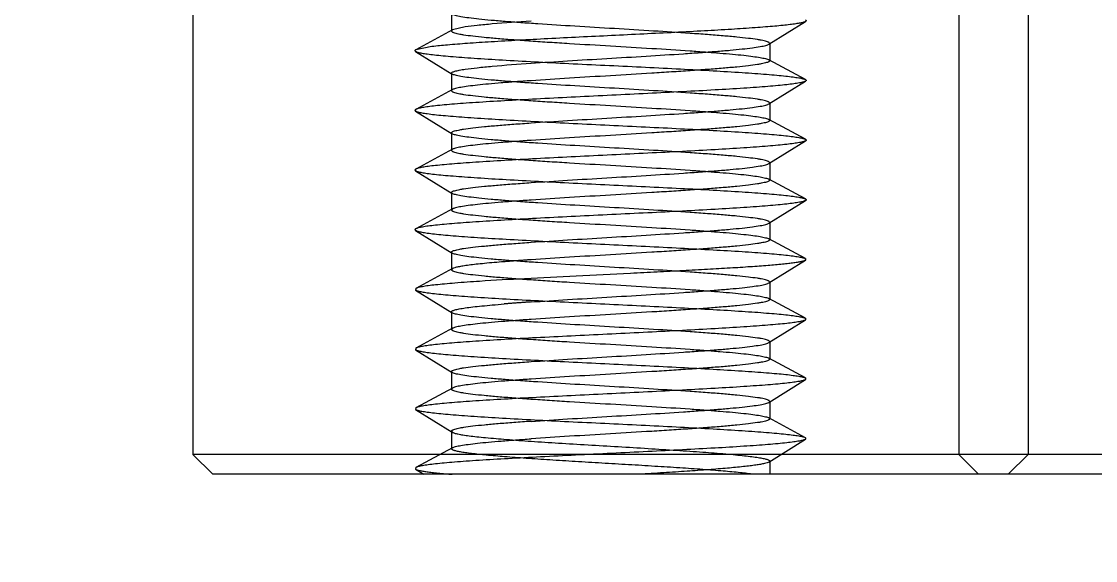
# Model space of a CAD drawing. Header units: inches. Extents: x -64 to 911, y 30 to 355.
# Drawn here: x 804.14 to 809.54, y 131.76 to 134.47 of the extents above; entities that cross this region are included whole.
import ezdxf

# ---------------------------------------------------------------- set-up
doc = ezdxf.new("R2010")
doc.units = ezdxf.units.IN
doc.layers.add('02___PRT_ALL_AXES', color=7, linetype='Continuous')
doc.layers.add('DEFAULT_2', color=8, linetype='Continuous')

msp = doc.modelspace()

# ---------------------------------------------------------------- linework, layer by layer
for p, q in [((813.0538, 132.2946), (805.003, 132.2946)), ((805.103, 132.1946), (805.003, 132.2946)), ((808.9538, 132.1946), (808.8538, 132.2946)), ((812.9538, 132.1946), (805.103, 132.1946))]:
    msp.add_line(p, q)
msp.add_arc((674.2081, -1221.0682), 1356.7628, 83.2637115, 96.7362885)
at = {"layer": '02___PRT_ALL_AXES'}
for p, q in [((809.203, 136.1946), (809.203, 132.2946)), ((805.003, 135.6946), (805.003, 132.2946)), ((808.8538, 135.6946), (808.8538, 132.2946))]:
    msp.add_line(p, q, dxfattribs=at)
at = {"layer": 'DEFAULT_2'}
for p, q in [((806.303, 134.511), (806.303, 134.4232)), ((807.8993, 134.3565), (808.0835, 134.4708)), ((806.3079, 134.4285), (806.1234, 134.3289)), ((806.3079, 134.4285), (806.303, 134.4232)), ((806.3721, 134.4432), (806.3079, 134.4285)), ((806.1225, 134.3208), (806.3067, 134.2065)), ((806.2044, 134.3446), (806.1234, 134.3289)), ((807.8993, 134.3565), (807.903, 134.361)), ((807.903, 134.361), (807.903, 134.2732)), ((808.0825, 134.1789), (807.8981, 134.2785)), ((807.8981, 134.2785), (807.903, 134.2732)), ((806.3067, 134.2065), (806.303, 134.2111)), ((806.303, 134.211), (806.303, 134.1232)), ((807.8993, 134.0565), (808.0835, 134.1708)), ((806.3079, 134.1285), (806.1234, 134.0289)), ((806.3079, 134.1285), (806.303, 134.1233)), ((807.8993, 134.0565), (807.903, 134.0611)), ((807.903, 134.061), (807.903, 133.9732)), ((806.1225, 134.0208), (806.3067, 133.9065)), ((808.0825, 133.8789), (807.8981, 133.9785)), ((807.8981, 133.9785), (807.903, 133.9732)), ((806.3067, 133.9065), (806.303, 133.9111)), ((806.303, 133.911), (806.303, 133.8232)), ((806.3079, 133.8285), (806.1234, 133.7289)), ((806.3079, 133.8285), (806.303, 133.8233)), ((807.8993, 133.7565), (808.0835, 133.8708)), ((806.1225, 133.7208), (806.3067, 133.6065)), ((807.8993, 133.7565), (807.903, 133.7611)), ((807.903, 133.761), (807.903, 133.6732)), ((808.0825, 133.5789), (807.8981, 133.6785)), ((807.8981, 133.6785), (807.903, 133.6732)), ((806.3067, 133.6065), (806.303, 133.611)), ((806.303, 133.611), (806.303, 133.5232)), ((807.8993, 133.4565), (808.0835, 133.5708)), ((806.3079, 133.5285), (806.1234, 133.4289)), ((806.3079, 133.5285), (806.303, 133.5232)), ((807.8993, 133.4565), (807.903, 133.4611)), ((807.903, 133.461), (807.903, 133.3732)), ((806.1225, 133.4208), (806.3067, 133.3065)), ((808.0825, 133.2789), (807.8981, 133.3785)), ((807.8981, 133.3785), (807.903, 133.3733)), ((806.303, 133.311), (806.303, 133.2232)), ((806.3067, 133.3065), (806.303, 133.311)), ((807.8993, 133.1565), (808.0835, 133.2708)), ((808.0825, 133.2789), (808.0835, 133.2708)), ((806.3079, 133.2285), (806.1234, 133.1289)), ((806.3079, 133.2285), (806.303, 133.2232)), ((806.1234, 133.1289), (806.1225, 133.1208)), ((806.1225, 133.1208), (806.3067, 133.0065)), ((807.8993, 133.1565), (807.903, 133.1611)), ((807.903, 133.161), (807.903, 133.0732)), ((808.0825, 132.9789), (807.8981, 133.0785)), ((807.8981, 133.0785), (807.903, 133.0733)), ((806.3067, 133.0065), (806.303, 133.0111)), ((806.303, 133.011), (806.303, 132.9232)), ((807.8993, 132.8565), (808.0835, 132.9708)), ((808.0825, 132.9789), (808.0835, 132.9708)), ((806.3079, 132.9285), (806.1234, 132.8289)), ((806.3079, 132.9285), (806.303, 132.9232)), ((807.8993, 132.8565), (807.903, 132.8611)), ((807.903, 132.861), (807.903, 132.7732)), ((806.1234, 132.8289), (806.1225, 132.8208)), ((806.1225, 132.8208), (806.3067, 132.7065)), ((808.0825, 132.6789), (807.8981, 132.7785)), ((807.8981, 132.7785), (807.903, 132.7733)), ((806.3067, 132.7065), (806.303, 132.7111)), ((806.303, 132.711), (806.303, 132.6232)), ((807.8993, 132.5565), (808.0835, 132.6708)), ((808.0825, 132.6789), (808.0835, 132.6708)), ((806.3079, 132.6285), (806.1234, 132.5289)), ((806.3079, 132.6285), (806.303, 132.6232)), ((806.1234, 132.5289), (806.1225, 132.5208)), ((807.8993, 132.5565), (807.903, 132.5611)), ((807.903, 132.561), (807.903, 132.4732)), ((806.1225, 132.5208), (806.3067, 132.4065)), ((808.0825, 132.3789), (807.8981, 132.4785)), ((807.8981, 132.4785), (807.903, 132.4732)), ((806.303, 132.411), (806.3067, 132.4065)), ((806.303, 132.411), (806.303, 132.3232)), ((807.8993, 132.2565), (808.0835, 132.3708)), ((808.0825, 132.3789), (808.0835, 132.3708)), ((806.3079, 132.3285), (806.1234, 132.2289)), ((806.303, 132.3232), (806.3079, 132.3285)), ((807.903, 132.261), (807.8993, 132.2565)), ((807.903, 132.261), (807.903, 132.1946)), ((809.103, 132.1946), (809.203, 132.2946)), ((806.1234, 132.2289), (806.1225, 132.2208)), ((806.1225, 132.2208), (806.1648, 132.1946))]:
    msp.add_line(p, q, dxfattribs=at)
for points, knots in [([(808.0835, 134.4708), (808.0822, 134.4701), (808.079, 134.4686), (808.0704, 134.4657), (808.0554, 134.4624), (808.0326, 134.4585), (808.0034, 134.4547), (807.9681, 134.4508), (807.9269, 134.4469), (807.8801, 134.443), (807.8074, 134.4376), (807.7052, 134.4309), (807.5709, 134.4231), (807.4239, 134.4154), (807.2681, 134.4076), (807.1078, 134.3998), (806.9473, 134.392), (806.7912, 134.3842), (806.6435, 134.3765), (806.5083, 134.3687), (806.3894, 134.361), (806.2898, 134.3534), (806.2304, 134.3477), (806.2044, 134.3446)], [0, 0, 0, 0, 0.002373, 0.005566, 0.014479, 0.026777, 0.042414, 0.061292, 0.083297, 0.108279, 0.136075, 0.199334, 0.271367, 0.350218, 0.433747, 0.519682, 0.605686, 0.689422, 0.768611, 0.841106, 0.904935, 0.958381, 1, 1, 1, 1]), ([(807.503, 134.411), (807.4418, 134.4153), (807.3149, 134.4234), (807.1218, 134.4349), (806.9276, 134.4465), (806.7706, 134.4564), (806.6534, 134.4645), (806.575, 134.4704), (806.505, 134.4762), (806.4442, 134.4821), (806.3937, 134.4879), (806.3584, 134.493), (806.3359, 134.4972), (806.3234, 134.5001), (806.3139, 134.503), (806.3087, 134.5052), (806.3067, 134.5065)], [0, 0, 0, 0, 0.153218, 0.317576, 0.482929, 0.639051, 0.710601, 0.776305, 0.835151, 0.886229, 0.928771, 0.962152, 0.97526, 0.985931, 0.994163, 1, 1, 1, 1]), ([(806.703, 134.4732), (806.6381, 134.4688), (806.5477, 134.4622), (806.4374, 134.4516), (806.392, 134.4462), (806.3721, 134.4432)], [0, 0, 0, 0, 0.587233, 0.818339, 1, 1, 1, 1]), ([(808.0825, 134.4789), (808.0836, 134.4783), (808.0852, 134.4773), (808.0866, 134.4753), (808.0865, 134.4738), (808.0856, 134.4722), (808.0844, 134.4714), (808.0835, 134.4708)], [0, 0, 0, 0, 0.316234, 0.52428, 0.615716, 0.718695, 1, 1, 1, 1]), ([(806.303, 134.4232), (806.303, 134.4221), (806.3044, 134.4202), (806.307, 134.4184), (806.3115, 134.4161), (806.3193, 134.4134), (806.3312, 134.4104), (806.3464, 134.4073), (806.373, 134.4029), (806.414, 134.3976), (806.4718, 134.3915), (806.5404, 134.3853), (806.6187, 134.3792), (806.7052, 134.373), (806.7985, 134.3668), (806.9319, 134.3584), (807.103, 134.3482), (807.3054, 134.3362), (807.4387, 134.3277), (807.503, 134.3232)], [0, 0, 0, 0, 0.00295, 0.005141, 0.007933, 0.015451, 0.025629, 0.038473, 0.053961, 0.092635, 0.141061, 0.198439, 0.263811, 0.336068, 0.413978, 0.496216, 0.668027, 0.83984, 1, 1, 1, 1]), ([(807.903, 134.361), (807.903, 134.3622), (807.9016, 134.3641), (807.899, 134.3659), (807.8945, 134.3682), (807.8866, 134.3709), (807.8747, 134.3739), (807.8595, 134.377), (807.8329, 134.3814), (807.7919, 134.3867), (807.7341, 134.3928), (807.6655, 134.3989), (807.5872, 134.4051), (807.532, 134.4091), (807.503, 134.411)], [0, 0, 0, 0, 0.008781, 0.015307, 0.023623, 0.046009, 0.076296, 0.114525, 0.16062, 0.275713, 0.419813, 0.590521, 0.785076, 1, 1, 1, 1]), ([(806.1234, 134.3289), (806.1224, 134.3283), (806.1208, 134.3273), (806.1194, 134.3253), (806.1195, 134.3238), (806.1204, 134.3222), (806.1216, 134.3214), (806.1225, 134.3208)], [0, 0, 0, 0, 0.316177, 0.5242, 0.615642, 0.718646, 1, 1, 1, 1]), ([(806.1225, 134.3208), (806.1239, 134.3199), (806.1277, 134.3183), (806.138, 134.315), (806.1562, 134.3113), (806.1841, 134.307), (806.2199, 134.3027), (806.2633, 134.2983), (806.3139, 134.294), (806.3713, 134.2896), (806.46, 134.2834), (806.5838, 134.276), (806.7446, 134.2673), (806.9177, 134.2586), (807.0973, 134.2499), (807.277, 134.2411), (807.4508, 134.2324), (807.6125, 134.2237), (807.7373, 134.2163), (807.8269, 134.2102), (807.8852, 134.2058), (807.9367, 134.2014), (807.981, 134.197), (808.0178, 134.1927), (808.0467, 134.1884), (808.0658, 134.1847), (808.0768, 134.1814), (808.0809, 134.1798), (808.0825, 134.1789)], [0, 0, 0, 0, 0.002609, 0.006215, 0.016495, 0.030864, 0.049236, 0.071466, 0.097374, 0.12674, 0.159315, 0.232952, 0.315767, 0.404918, 0.497345, 0.589873, 0.679323, 0.762625, 0.836921, 0.869882, 0.899668, 0.926025, 0.948731, 0.9676, 0.982482, 0.993281, 0.997142, 1, 1, 1, 1]), ([(806.703, 134.261), (806.7642, 134.2653), (806.8911, 134.2734), (807.0842, 134.2849), (807.2784, 134.2965), (807.4354, 134.3064), (807.5526, 134.3145), (807.6309, 134.3204), (807.701, 134.3262), (807.7618, 134.3321), (807.8123, 134.3379), (807.8476, 134.343), (807.8701, 134.3472), (807.8826, 134.3501), (807.8921, 134.353), (807.8973, 134.3552), (807.8993, 134.3565)], [0, 0, 0, 0, 0.153216, 0.317576, 0.482938, 0.639061, 0.710608, 0.776309, 0.835151, 0.886233, 0.928775, 0.962153, 0.975263, 0.985934, 0.994162, 1, 1, 1, 1]), ([(807.503, 134.3232), (807.5291, 134.3214), (807.579, 134.3179), (807.6503, 134.3124), (807.7142, 134.3069), (807.7696, 134.3014), (807.816, 134.2959), (807.8526, 134.2905), (807.8768, 134.2858), (807.8908, 134.2817), (807.896, 134.2796), (807.8981, 134.2785)], [0, 0, 0, 0, 0.196709, 0.377162, 0.538697, 0.679227, 0.796903, 0.890174, 0.95797, 0.982175, 1, 1, 1, 1]), ([(806.3721, 134.231), (806.392, 134.234), (806.4374, 134.2394), (806.5477, 134.25), (806.6381, 134.2566), (806.703, 134.261)], [0, 0, 0, 0, 0.181661, 0.412767, 1, 1, 1, 1]), ([(807.903, 134.2732), (807.903, 134.2721), (807.9016, 134.2701), (807.899, 134.2684), (807.8945, 134.2661), (807.8866, 134.2634), (807.8747, 134.2604), (807.8595, 134.2573), (807.8329, 134.2529), (807.7919, 134.2476), (807.7341, 134.2415), (807.6655, 134.2353), (807.5872, 134.2292), (807.5007, 134.223), (807.4074, 134.2168), (807.2741, 134.2084), (807.103, 134.1982), (806.9006, 134.1862), (806.7673, 134.1777), (806.703, 134.1732)], [0, 0, 0, 0, 0.002951, 0.005146, 0.007942, 0.015464, 0.025643, 0.038495, 0.053986, 0.092668, 0.141097, 0.198479, 0.263849, 0.3361, 0.414004, 0.496239, 0.668049, 0.839853, 1, 1, 1, 1]), ([(806.303, 134.2111), (806.303, 134.212), (806.3042, 134.2142), (806.3079, 134.2165), (806.3134, 134.2189), (806.3211, 134.2213), (806.3309, 134.2238), (806.3481, 134.2273), (806.3621, 134.2296), (806.3721, 134.231)], [0, 0, 0, 0, 0.037122, 0.093282, 0.175009, 0.284195, 0.421469, 0.586803, 1, 1, 1, 1]), ([(807.503, 134.111), (807.4418, 134.1153), (807.3149, 134.1234), (807.1218, 134.1349), (806.9276, 134.1465), (806.7705, 134.1564), (806.6533, 134.1645), (806.575, 134.1704), (806.505, 134.1762), (806.4442, 134.1821), (806.3937, 134.1879), (806.3584, 134.193), (806.3359, 134.1972), (806.3234, 134.2001), (806.3139, 134.203), (806.3087, 134.2052), (806.3067, 134.2065)], [0, 0, 0, 0, 0.153218, 0.317581, 0.482939, 0.63906, 0.710609, 0.776313, 0.835158, 0.886237, 0.928777, 0.962156, 0.975262, 0.985934, 0.994165, 1, 1, 1, 1]), ([(808.0835, 134.1708), (808.0821, 134.1699), (808.0783, 134.1683), (808.068, 134.165), (808.0498, 134.1613), (808.0219, 134.157), (807.9861, 134.1527), (807.9427, 134.1483), (807.8921, 134.144), (807.8346, 134.1396), (807.746, 134.1334), (807.6222, 134.126), (807.4614, 134.1173), (807.2882, 134.1086), (807.1087, 134.0999), (806.929, 134.0911), (806.7552, 134.0824), (806.5935, 134.0737), (806.4687, 134.0663), (806.3791, 134.0602), (806.3208, 134.0558), (806.2693, 134.0514), (806.2249, 134.047), (806.1882, 134.0427), (806.1593, 134.0384), (806.1402, 134.0347), (806.1292, 134.0314), (806.1251, 134.0298), (806.1234, 134.0289)], [0, 0, 0, 0, 0.002609, 0.006215, 0.016495, 0.030863, 0.049236, 0.071466, 0.097374, 0.126739, 0.159315, 0.232952, 0.315766, 0.404918, 0.497344, 0.589872, 0.679323, 0.762625, 0.836921, 0.869883, 0.899668, 0.926026, 0.948731, 0.967601, 0.982482, 0.993281, 0.997143, 1, 1, 1, 1]), ([(806.703, 134.1732), (806.6769, 134.1714), (806.627, 134.1679), (806.5556, 134.1624), (806.4918, 134.1569), (806.4363, 134.1514), (806.39, 134.1459), (806.3534, 134.1405), (806.3292, 134.1358), (806.3152, 134.1317), (806.31, 134.1296), (806.3079, 134.1285)], [0, 0, 0, 0, 0.196689, 0.377166, 0.538713, 0.679238, 0.796915, 0.890177, 0.957976, 0.982174, 1, 1, 1, 1]), ([(808.0825, 134.1789), (808.0836, 134.1783), (808.0852, 134.1773), (808.0866, 134.1753), (808.0865, 134.1738), (808.0856, 134.1722), (808.0844, 134.1714), (808.0835, 134.1708)], [0, 0, 0, 0, 0.31624, 0.524287, 0.615693, 0.718671, 1, 1, 1, 1]), ([(806.303, 134.1233), (806.303, 134.1221), (806.3044, 134.1202), (806.307, 134.1184), (806.3115, 134.1161), (806.3193, 134.1134), (806.3312, 134.1104), (806.3464, 134.1073), (806.373, 134.1029), (806.414, 134.0976), (806.4718, 134.0915), (806.5404, 134.0853), (806.6187, 134.0792), (806.7052, 134.073), (806.7985, 134.0668), (806.9319, 134.0584), (807.1029, 134.0482), (807.3053, 134.0362), (807.4387, 134.0277), (807.503, 134.0232)], [0, 0, 0, 0, 0.002947, 0.005136, 0.007926, 0.015443, 0.025616, 0.038457, 0.053944, 0.092614, 0.141037, 0.198413, 0.263783, 0.336041, 0.413953, 0.496195, 0.668014, 0.839831, 1, 1, 1, 1]), ([(807.903, 134.0611), (807.903, 134.0622), (807.9016, 134.0642), (807.899, 134.0659), (807.8944, 134.0682), (807.8866, 134.0709), (807.8747, 134.0739), (807.8595, 134.077), (807.8329, 134.0814), (807.7919, 134.0867), (807.7341, 134.0928), (807.6655, 134.099), (807.5872, 134.1051), (807.532, 134.1091), (807.503, 134.111)], [0, 0, 0, 0, 0.008791, 0.015325, 0.02365, 0.046051, 0.07635, 0.11459, 0.160691, 0.27579, 0.419886, 0.590583, 0.785113, 1, 1, 1, 1]), ([(806.703, 133.961), (806.7642, 133.9653), (806.8911, 133.9734), (807.0842, 133.9849), (807.2784, 133.9965), (807.4354, 134.0064), (807.5526, 134.0145), (807.6309, 134.0204), (807.701, 134.0262), (807.7618, 134.0321), (807.8123, 134.0379), (807.8476, 134.043), (807.8701, 134.0472), (807.8826, 134.0501), (807.8921, 134.053), (807.8973, 134.0552), (807.8993, 134.0565)], [0, 0, 0, 0, 0.153218, 0.317574, 0.482933, 0.639057, 0.710606, 0.776307, 0.835148, 0.88623, 0.928773, 0.962152, 0.975262, 0.985934, 0.994162, 1, 1, 1, 1]), ([(806.1234, 134.0289), (806.1224, 134.0283), (806.1208, 134.0273), (806.1193, 134.0253), (806.1195, 134.0238), (806.1204, 134.0222), (806.1216, 134.0214), (806.1225, 134.0208)], [0, 0, 0, 0, 0.316188, 0.524273, 0.615666, 0.718639, 1, 1, 1, 1]), ([(806.1225, 134.0208), (806.1239, 134.0199), (806.1277, 134.0183), (806.138, 134.015), (806.1562, 134.0113), (806.1841, 134.007), (806.2199, 134.0027), (806.2633, 133.9983), (806.3139, 133.994), (806.3713, 133.9896), (806.46, 133.9834), (806.5838, 133.976), (806.7446, 133.9673), (806.9177, 133.9586), (807.0973, 133.9499), (807.277, 133.9411), (807.4508, 133.9324), (807.6125, 133.9237), (807.7373, 133.9163), (807.8269, 133.9102), (807.8852, 133.9058), (807.9367, 133.9014), (807.981, 133.897), (808.0178, 133.8927), (808.0467, 133.8884), (808.0658, 133.8847), (808.0768, 133.8814), (808.0809, 133.8798), (808.0825, 133.8789)], [0, 0, 0, 0, 0.00261, 0.006214, 0.016495, 0.030863, 0.049236, 0.071466, 0.097374, 0.126739, 0.159315, 0.232952, 0.315766, 0.404918, 0.497344, 0.589872, 0.679323, 0.762625, 0.836921, 0.869883, 0.899668, 0.926026, 0.948731, 0.967601, 0.982482, 0.993282, 0.997143, 1, 1, 1, 1]), ([(807.503, 134.0232), (807.529, 134.0214), (807.579, 134.0179), (807.6503, 134.0124), (807.7142, 134.0069), (807.7696, 134.0014), (807.816, 133.9959), (807.8526, 133.9905), (807.8768, 133.9858), (807.8908, 133.9817), (807.896, 133.9796), (807.8981, 133.9785)], [0, 0, 0, 0, 0.196694, 0.377168, 0.538707, 0.679228, 0.796904, 0.890171, 0.957973, 0.982173, 1, 1, 1, 1]), ([(806.303, 133.9111), (806.303, 133.9122), (806.3044, 133.9142), (806.307, 133.9159), (806.3115, 133.9182), (806.3194, 133.9209), (806.3313, 133.9239), (806.3465, 133.927), (806.3731, 133.9314), (806.4141, 133.9367), (806.4719, 133.9428), (806.5405, 133.949), (806.6187, 133.9551), (806.674, 133.9591), (806.703, 133.961)], [0, 0, 0, 0, 0.008784, 0.015319, 0.023645, 0.046036, 0.076327, 0.114569, 0.160663, 0.27576, 0.419842, 0.590545, 0.785109, 1, 1, 1, 1]), ([(807.903, 133.9732), (807.903, 133.9721), (807.9016, 133.9701), (807.899, 133.9684), (807.8945, 133.9661), (807.8866, 133.9634), (807.8747, 133.9604), (807.8595, 133.9573), (807.8329, 133.9529), (807.7919, 133.9476), (807.7341, 133.9415), (807.6655, 133.9353), (807.5872, 133.9292), (807.5007, 133.923), (807.4074, 133.9168), (807.2741, 133.9084), (807.103, 133.8982), (806.9006, 133.8862), (806.7673, 133.8777), (806.703, 133.8732)], [0, 0, 0, 0, 0.002952, 0.005145, 0.00794, 0.015464, 0.025644, 0.038492, 0.053984, 0.092663, 0.141093, 0.198474, 0.263843, 0.336096, 0.414, 0.496232, 0.668041, 0.839849, 1, 1, 1, 1]), ([(807.503, 133.811), (807.4418, 133.8153), (807.3149, 133.8234), (807.1218, 133.8349), (806.9276, 133.8465), (806.7705, 133.8564), (806.6533, 133.8645), (806.575, 133.8704), (806.505, 133.8762), (806.4442, 133.8821), (806.3937, 133.8879), (806.3584, 133.893), (806.3359, 133.8972), (806.3234, 133.9001), (806.3139, 133.903), (806.3087, 133.9052), (806.3067, 133.9065)], [0, 0, 0, 0, 0.15322, 0.317586, 0.482947, 0.639065, 0.710612, 0.776315, 0.83516, 0.886237, 0.928778, 0.962156, 0.975262, 0.985932, 0.994163, 1, 1, 1, 1]), ([(808.0825, 133.8789), (808.0836, 133.8783), (808.0852, 133.8773), (808.0866, 133.8753), (808.0865, 133.8738), (808.0856, 133.8722), (808.0844, 133.8714), (808.0835, 133.8708)], [0, 0, 0, 0, 0.316134, 0.524251, 0.615637, 0.718599, 1, 1, 1, 1]), ([(808.0835, 133.8708), (808.0821, 133.8699), (808.0783, 133.8683), (808.068, 133.865), (808.0498, 133.8613), (808.0219, 133.857), (807.9861, 133.8527), (807.9427, 133.8483), (807.8921, 133.844), (807.8346, 133.8396), (807.746, 133.8334), (807.6222, 133.826), (807.4614, 133.8173), (807.2882, 133.8086), (807.1087, 133.7999), (806.929, 133.7911), (806.7552, 133.7824), (806.5935, 133.7737), (806.4687, 133.7663), (806.3791, 133.7602), (806.3208, 133.7558), (806.2693, 133.7514), (806.2249, 133.747), (806.1882, 133.7427), (806.1593, 133.7384), (806.1402, 133.7347), (806.1292, 133.7314), (806.1251, 133.7298), (806.1234, 133.7289)], [0, 0, 0, 0, 0.00261, 0.006215, 0.016495, 0.030864, 0.049236, 0.071466, 0.097374, 0.126739, 0.159315, 0.232952, 0.315766, 0.404918, 0.497344, 0.589872, 0.679323, 0.762625, 0.836921, 0.869883, 0.899668, 0.926026, 0.948731, 0.967601, 0.982482, 0.993281, 0.997144, 1, 1, 1, 1]), ([(806.303, 133.8233), (806.303, 133.8221), (806.3044, 133.8202), (806.307, 133.8184), (806.3115, 133.8161), (806.3193, 133.8134), (806.3312, 133.8104), (806.3464, 133.8073), (806.373, 133.8029), (806.414, 133.7976), (806.4718, 133.7915), (806.5404, 133.7853), (806.6186, 133.7792), (806.7052, 133.773), (806.7985, 133.7668), (806.9318, 133.7585), (807.1029, 133.7482), (807.3053, 133.7362), (807.4387, 133.7277), (807.503, 133.7232)], [0, 0, 0, 0, 0.002946, 0.005135, 0.007924, 0.015439, 0.025611, 0.038451, 0.053937, 0.092606, 0.141029, 0.198403, 0.26377, 0.336027, 0.41394, 0.496183, 0.668009, 0.839828, 1, 1, 1, 1]), ([(806.703, 133.8732), (806.6769, 133.8714), (806.627, 133.8679), (806.5556, 133.8624), (806.4918, 133.8569), (806.4363, 133.8514), (806.39, 133.8459), (806.3534, 133.8405), (806.3292, 133.8358), (806.3152, 133.8317), (806.31, 133.8296), (806.3079, 133.8285)], [0, 0, 0, 0, 0.196688, 0.377167, 0.538715, 0.679241, 0.796918, 0.890181, 0.95798, 0.982176, 1, 1, 1, 1]), ([(807.903, 133.7611), (807.903, 133.7623), (807.9016, 133.7642), (807.899, 133.7659), (807.8944, 133.7682), (807.8866, 133.7709), (807.8747, 133.7739), (807.8595, 133.777), (807.8328, 133.7814), (807.7919, 133.7867), (807.7341, 133.7928), (807.6654, 133.799), (807.5872, 133.8051), (807.532, 133.8091), (807.503, 133.811)], [0, 0, 0, 0, 0.008794, 0.015337, 0.02367, 0.046073, 0.076375, 0.114626, 0.160725, 0.275833, 0.419915, 0.590608, 0.785148, 1, 1, 1, 1]), ([(806.1234, 133.7289), (806.1224, 133.7283), (806.1208, 133.7273), (806.1194, 133.7253), (806.1195, 133.7238), (806.1204, 133.7222), (806.1216, 133.7214), (806.1225, 133.7208)], [0, 0, 0, 0, 0.316095, 0.524232, 0.615621, 0.718565, 1, 1, 1, 1]), ([(806.1225, 133.7208), (806.1239, 133.7199), (806.1277, 133.7183), (806.138, 133.715), (806.1562, 133.7113), (806.1841, 133.707), (806.2199, 133.7027), (806.2633, 133.6983), (806.3139, 133.694), (806.3713, 133.6896), (806.46, 133.6834), (806.5838, 133.676), (806.7446, 133.6673), (806.9177, 133.6586), (807.0973, 133.6499), (807.277, 133.6411), (807.4508, 133.6324), (807.6125, 133.6237), (807.7373, 133.6163), (807.8269, 133.6102), (807.8852, 133.6058), (807.9367, 133.6014), (807.981, 133.597), (808.0178, 133.5927), (808.0467, 133.5884), (808.0658, 133.5847), (808.0768, 133.5814), (808.0809, 133.5798), (808.0825, 133.5789)], [0, 0, 0, 0, 0.002611, 0.006215, 0.016495, 0.030864, 0.049236, 0.071467, 0.097374, 0.12674, 0.159315, 0.232952, 0.315766, 0.404918, 0.497344, 0.589872, 0.679323, 0.762625, 0.836921, 0.869882, 0.899668, 0.926025, 0.948731, 0.9676, 0.982482, 0.993281, 0.997144, 1, 1, 1, 1]), ([(806.703, 133.661), (806.7642, 133.6653), (806.8911, 133.6734), (807.0842, 133.6849), (807.2784, 133.6965), (807.4354, 133.7064), (807.5526, 133.7145), (807.6309, 133.7204), (807.701, 133.7262), (807.7618, 133.7321), (807.8123, 133.7379), (807.8476, 133.743), (807.8701, 133.7472), (807.8826, 133.7501), (807.8921, 133.753), (807.8973, 133.7552), (807.8993, 133.7565)], [0, 0, 0, 0, 0.153219, 0.317574, 0.48293, 0.639055, 0.710604, 0.776306, 0.83515, 0.886228, 0.928771, 0.962153, 0.97526, 0.985931, 0.994163, 1, 1, 1, 1]), ([(807.503, 133.7232), (807.529, 133.7214), (807.579, 133.7179), (807.6503, 133.7124), (807.7142, 133.7069), (807.7696, 133.7014), (807.816, 133.6959), (807.8526, 133.6905), (807.8768, 133.6858), (807.8908, 133.6817), (807.896, 133.6796), (807.8981, 133.6785)], [0, 0, 0, 0, 0.196695, 0.377171, 0.538713, 0.679234, 0.796907, 0.890171, 0.957972, 0.982173, 1, 1, 1, 1]), ([(806.303, 133.611), (806.303, 133.6122), (806.3044, 133.6141), (806.307, 133.6159), (806.3115, 133.6182), (806.3194, 133.6209), (806.3313, 133.6239), (806.3465, 133.627), (806.3731, 133.6314), (806.414, 133.6367), (806.4719, 133.6428), (806.5405, 133.6489), (806.6187, 133.6551), (806.674, 133.6591), (806.703, 133.661)], [0, 0, 0, 0, 0.00878, 0.01531, 0.023632, 0.046016, 0.076301, 0.114539, 0.16063, 0.275726, 0.419811, 0.590519, 0.785094, 1, 1, 1, 1]), ([(807.903, 133.6732), (807.903, 133.6721), (807.9016, 133.6701), (807.899, 133.6684), (807.8945, 133.6661), (807.8866, 133.6634), (807.8747, 133.6604), (807.8595, 133.6573), (807.8329, 133.6529), (807.792, 133.6476), (807.7341, 133.6415), (807.6655, 133.6353), (807.5873, 133.6292), (807.5008, 133.623), (807.4074, 133.6168), (807.2741, 133.6084), (807.103, 133.5982), (806.9006, 133.5862), (806.7673, 133.5777), (806.703, 133.5732)], [0, 0, 0, 0, 0.002949, 0.005141, 0.007934, 0.015455, 0.025632, 0.038476, 0.053965, 0.092638, 0.141064, 0.198443, 0.263812, 0.336068, 0.413976, 0.496211, 0.668025, 0.83984, 1, 1, 1, 1]), ([(808.0835, 133.5708), (808.0821, 133.5699), (808.0783, 133.5683), (808.068, 133.565), (808.0498, 133.5613), (808.0219, 133.557), (807.9861, 133.5527), (807.9427, 133.5483), (807.8921, 133.544), (807.8346, 133.5396), (807.746, 133.5334), (807.6222, 133.526), (807.4614, 133.5173), (807.2882, 133.5086), (807.1087, 133.4999), (806.929, 133.4911), (806.7552, 133.4824), (806.5935, 133.4737), (806.4687, 133.4663), (806.3791, 133.4602), (806.3208, 133.4558), (806.2693, 133.4514), (806.2249, 133.447), (806.1882, 133.4427), (806.1593, 133.4384), (806.1402, 133.4347), (806.1292, 133.4314), (806.1251, 133.4298), (806.1234, 133.4289)], [0, 0, 0, 0, 0.002611, 0.006216, 0.016495, 0.030865, 0.049236, 0.071467, 0.097374, 0.12674, 0.159315, 0.232952, 0.315766, 0.404918, 0.497344, 0.589872, 0.679323, 0.762625, 0.836921, 0.869882, 0.899668, 0.926025, 0.948731, 0.967599, 0.982482, 0.99328, 0.997143, 1, 1, 1, 1]), ([(807.503, 133.511), (807.4418, 133.5153), (807.3149, 133.5234), (807.1218, 133.5349), (806.9276, 133.5465), (806.7705, 133.5564), (806.6533, 133.5645), (806.575, 133.5704), (806.505, 133.5762), (806.4442, 133.5821), (806.3937, 133.5879), (806.3584, 133.593), (806.3359, 133.5972), (806.3234, 133.6001), (806.3139, 133.603), (806.3087, 133.6052), (806.3067, 133.6065)], [0, 0, 0, 0, 0.153218, 0.317583, 0.482946, 0.639064, 0.71061, 0.776313, 0.835158, 0.886236, 0.928778, 0.962156, 0.975263, 0.985933, 0.994163, 1, 1, 1, 1]), ([(806.703, 133.5732), (806.6769, 133.5714), (806.627, 133.5679), (806.5556, 133.5624), (806.4918, 133.5569), (806.4363, 133.5514), (806.39, 133.5459), (806.3534, 133.5405), (806.3292, 133.5358), (806.3152, 133.5317), (806.31, 133.5296), (806.3079, 133.5285)], [0, 0, 0, 0, 0.196706, 0.377159, 0.5387, 0.679232, 0.796908, 0.890176, 0.957971, 0.982175, 1, 1, 1, 1]), ([(808.0825, 133.5789), (808.0836, 133.5783), (808.0852, 133.5773), (808.0866, 133.5753), (808.0865, 133.5738), (808.0856, 133.5722), (808.0844, 133.5714), (808.0835, 133.5708)], [0, 0, 0, 0, 0.316079, 0.524229, 0.615631, 0.71856, 1, 1, 1, 1]), ([(806.303, 133.5232), (806.303, 133.5221), (806.3044, 133.5202), (806.307, 133.5184), (806.3115, 133.5161), (806.3193, 133.5134), (806.3312, 133.5104), (806.3464, 133.5073), (806.373, 133.5029), (806.414, 133.4976), (806.4718, 133.4915), (806.5404, 133.4853), (806.6187, 133.4792), (806.7052, 133.473), (806.7985, 133.4668), (806.9319, 133.4584), (807.103, 133.4482), (807.3053, 133.4362), (807.4387, 133.4277), (807.503, 133.4232)], [0, 0, 0, 0, 0.002947, 0.005139, 0.007933, 0.015449, 0.025623, 0.03847, 0.053957, 0.092632, 0.141056, 0.198434, 0.263803, 0.336055, 0.413965, 0.496205, 0.668025, 0.839839, 1, 1, 1, 1]), ([(807.903, 133.4611), (807.903, 133.4623), (807.9016, 133.4642), (807.899, 133.4659), (807.8944, 133.4682), (807.8866, 133.4709), (807.8747, 133.4739), (807.8595, 133.477), (807.8328, 133.4814), (807.7919, 133.4867), (807.7341, 133.4928), (807.6654, 133.499), (807.5872, 133.5051), (807.532, 133.5091), (807.503, 133.511)], [0, 0, 0, 0, 0.008795, 0.015338, 0.023672, 0.046077, 0.07638, 0.114631, 0.16073, 0.275838, 0.419918, 0.59061, 0.78515, 1, 1, 1, 1]), ([(806.703, 133.361), (806.7642, 133.3653), (806.8911, 133.3734), (807.0842, 133.3849), (807.2784, 133.3965), (807.4354, 133.4064), (807.5526, 133.4145), (807.6309, 133.4204), (807.701, 133.4262), (807.7618, 133.4321), (807.8123, 133.4379), (807.8476, 133.443), (807.8701, 133.4472), (807.8826, 133.4501), (807.8921, 133.453), (807.8973, 133.4552), (807.8993, 133.4565)], [0, 0, 0, 0, 0.153218, 0.317575, 0.482929, 0.639053, 0.710602, 0.776306, 0.835151, 0.886228, 0.92877, 0.962152, 0.97526, 0.985931, 0.994164, 1, 1, 1, 1]), ([(806.1234, 133.4289), (806.1224, 133.4283), (806.1208, 133.4273), (806.1194, 133.4253), (806.1195, 133.4238), (806.1204, 133.4222), (806.1216, 133.4214), (806.1225, 133.4208)], [0, 0, 0, 0, 0.316086, 0.524239, 0.61566, 0.718593, 1, 1, 1, 1]), ([(806.1225, 133.4208), (806.1239, 133.4199), (806.1277, 133.4183), (806.138, 133.415), (806.1562, 133.4113), (806.1841, 133.407), (806.2199, 133.4027), (806.2633, 133.3983), (806.3139, 133.3939), (806.3713, 133.3896), (806.46, 133.3834), (806.5838, 133.376), (806.7446, 133.3673), (806.9177, 133.3586), (807.0973, 133.3499), (807.277, 133.3411), (807.4508, 133.3324), (807.6125, 133.3237), (807.7373, 133.3163), (807.8269, 133.3102), (807.8852, 133.3058), (807.9367, 133.3014), (807.981, 133.297), (808.0178, 133.2927), (808.0467, 133.2884), (808.0658, 133.2847), (808.0768, 133.2814), (808.0809, 133.2798), (808.0825, 133.2789)], [0, 0, 0, 0, 0.002611, 0.006217, 0.016495, 0.030866, 0.049236, 0.071468, 0.097374, 0.126741, 0.159315, 0.232952, 0.315766, 0.404918, 0.497344, 0.589872, 0.679323, 0.762625, 0.836921, 0.869881, 0.899668, 0.926024, 0.948731, 0.967599, 0.982482, 0.993279, 0.997143, 1, 1, 1, 1]), ([(807.503, 133.4232), (807.529, 133.4214), (807.579, 133.4179), (807.6503, 133.4124), (807.7142, 133.4069), (807.7696, 133.4014), (807.816, 133.3959), (807.8526, 133.3905), (807.8768, 133.3858), (807.8908, 133.3817), (807.896, 133.3796), (807.8981, 133.3785)], [0, 0, 0, 0, 0.196694, 0.37717, 0.538715, 0.679238, 0.796912, 0.890174, 0.957973, 0.982173, 1, 1, 1, 1]), ([(806.303, 133.311), (806.303, 133.3122), (806.3044, 133.3141), (806.307, 133.3159), (806.3115, 133.3182), (806.3193, 133.3209), (806.3313, 133.3239), (806.3465, 133.327), (806.3731, 133.3314), (806.414, 133.3367), (806.4719, 133.3428), (806.5405, 133.3489), (806.6187, 133.3551), (806.674, 133.3591), (806.703, 133.361)], [0, 0, 0, 0, 0.008779, 0.015303, 0.023617, 0.045999, 0.076283, 0.11451, 0.160603, 0.275693, 0.419793, 0.590504, 0.785066, 1, 1, 1, 1]), ([(807.903, 133.3733), (807.903, 133.3721), (807.9016, 133.3702), (807.899, 133.3684), (807.8945, 133.3661), (807.8867, 133.3634), (807.8748, 133.3604), (807.8596, 133.3573), (807.833, 133.3529), (807.792, 133.3476), (807.7342, 133.3415), (807.6656, 133.3353), (807.5873, 133.3292), (807.5008, 133.323), (807.4075, 133.3168), (807.2741, 133.3084), (807.103, 133.2982), (806.9006, 133.2862), (806.7673, 133.2777), (806.703, 133.2732)], [0, 0, 0, 0, 0.002947, 0.005136, 0.007927, 0.015444, 0.025617, 0.038458, 0.053944, 0.092613, 0.141036, 0.198414, 0.263784, 0.336042, 0.413955, 0.496194, 0.668012, 0.839832, 1, 1, 1, 1]), ([(807.503, 133.211), (807.4418, 133.2153), (807.3149, 133.2234), (807.1218, 133.2349), (806.9276, 133.2465), (806.7705, 133.2564), (806.6533, 133.2645), (806.575, 133.2704), (806.505, 133.2762), (806.4442, 133.2821), (806.3937, 133.2879), (806.3584, 133.293), (806.3359, 133.2972), (806.3234, 133.3001), (806.3139, 133.303), (806.3087, 133.3052), (806.3067, 133.3065)], [0, 0, 0, 0, 0.153216, 0.317579, 0.482941, 0.639062, 0.710608, 0.77631, 0.835153, 0.886235, 0.928776, 0.962154, 0.975263, 0.985935, 0.994162, 1, 1, 1, 1]), ([(806.5675, 133.2632), (806.5346, 133.2606), (806.4878, 133.2566), (806.4291, 133.2505), (806.3931, 133.2462), (806.363, 133.242), (806.3389, 133.2378), (806.3211, 133.2337), (806.3114, 133.2304), (806.3079, 133.2285)], [0, 0, 0, 0, 0.377008, 0.53654, 0.674916, 0.791104, 0.884299, 0.95393, 1, 1, 1, 1]), ([(808.0835, 133.2708), (808.0811, 133.2694), (808.0744, 133.2669), (808.0619, 133.2637), (808.0448, 133.2605), (808.0232, 133.2573), (807.9972, 133.254), (807.9539, 133.2493), (807.8899, 133.2437), (807.8019, 133.2372), (807.7004, 133.2306), (807.5874, 133.2241), (807.465, 133.2175), (807.3357, 133.2109), (807.1565, 133.2021), (806.9343, 133.1915), (806.6817, 133.1787), (806.5199, 133.1695), (806.4446, 133.1646)], [0, 0, 0, 0, 0.005115, 0.012939, 0.023519, 0.036836, 0.052837, 0.071457, 0.116194, 0.170212, 0.23248, 0.301802, 0.376848, 0.456172, 0.538246, 0.704294, 0.862243, 1, 1, 1, 1]), ([(806.303, 133.2232), (806.303, 133.2221), (806.3044, 133.2201), (806.307, 133.2184), (806.3115, 133.2161), (806.3193, 133.2134), (806.3313, 133.2104), (806.3465, 133.2073), (806.3731, 133.2029), (806.414, 133.1976), (806.4719, 133.1915), (806.5405, 133.1853), (806.6187, 133.1792), (806.7052, 133.173), (806.7986, 133.1668), (806.9319, 133.1584), (807.103, 133.1482), (807.3054, 133.1362), (807.4387, 133.1277), (807.503, 133.1232)], [0, 0, 0, 0, 0.002951, 0.005144, 0.007939, 0.015462, 0.025642, 0.03849, 0.053982, 0.092662, 0.141093, 0.198474, 0.263842, 0.336094, 0.413999, 0.496234, 0.668047, 0.83985, 1, 1, 1, 1]), ([(807.903, 133.1611), (807.903, 133.1623), (807.9016, 133.1642), (807.899, 133.1659), (807.8944, 133.1682), (807.8866, 133.1709), (807.8747, 133.1739), (807.8595, 133.177), (807.8328, 133.1814), (807.7919, 133.1867), (807.7341, 133.1928), (807.6654, 133.199), (807.5872, 133.2051), (807.532, 133.2091), (807.503, 133.211)], [0, 0, 0, 0, 0.008794, 0.015336, 0.023669, 0.046074, 0.076376, 0.114625, 0.160724, 0.275828, 0.419909, 0.590602, 0.785143, 1, 1, 1, 1]), ([(806.1225, 133.1208), (806.1239, 133.1199), (806.1277, 133.1183), (806.138, 133.115), (806.1562, 133.1113), (806.1841, 133.107), (806.2199, 133.1027), (806.2633, 133.0983), (806.3139, 133.0939), (806.3713, 133.0896), (806.46, 133.0834), (806.5838, 133.076), (806.7446, 133.0673), (806.9177, 133.0586), (807.0973, 133.0499), (807.277, 133.0411), (807.4508, 133.0324), (807.6125, 133.0237), (807.7373, 133.0163), (807.8269, 133.0102), (807.8852, 133.0058), (807.9367, 133.0014), (807.981, 132.997), (808.0178, 132.9927), (808.0467, 132.9884), (808.0658, 132.9847), (808.0768, 132.9814), (808.0809, 132.9798), (808.0825, 132.9789)], [0, 0, 0, 0, 0.002611, 0.006217, 0.016495, 0.030866, 0.049236, 0.071468, 0.097374, 0.126741, 0.159315, 0.232952, 0.315766, 0.404918, 0.497344, 0.589872, 0.679323, 0.762625, 0.836921, 0.869881, 0.899668, 0.926024, 0.948731, 0.967598, 0.982482, 0.993279, 0.997142, 1, 1, 1, 1]), ([(806.4446, 133.1646), (806.4032, 133.1619), (806.3443, 133.1577), (806.2706, 133.1515), (806.2258, 133.1471), (806.1887, 133.1428), (806.1596, 133.1385), (806.1404, 133.1347), (806.1292, 133.1314), (806.1251, 133.1298), (806.1234, 133.1289)], [0, 0, 0, 0, 0.384794, 0.546474, 0.685732, 0.801441, 0.892708, 0.958874, 0.982525, 1, 1, 1, 1]), ([(806.703, 133.061), (806.7642, 133.0653), (806.8911, 133.0734), (807.0842, 133.0849), (807.2784, 133.0965), (807.4354, 133.1064), (807.5526, 133.1145), (807.6309, 133.1204), (807.701, 133.1262), (807.7618, 133.1321), (807.8123, 133.1379), (807.8476, 133.143), (807.8701, 133.1472), (807.8826, 133.1501), (807.8921, 133.153), (807.8973, 133.1552), (807.8993, 133.1565)], [0, 0, 0, 0, 0.153217, 0.317576, 0.482929, 0.639051, 0.710601, 0.776305, 0.835152, 0.886229, 0.928771, 0.962153, 0.97526, 0.985931, 0.994163, 1, 1, 1, 1]), ([(807.503, 133.1232), (807.529, 133.1214), (807.579, 133.1179), (807.6503, 133.1124), (807.7142, 133.1069), (807.7696, 133.1014), (807.816, 133.0959), (807.8526, 133.0905), (807.8768, 133.0858), (807.8908, 133.0817), (807.896, 133.0796), (807.8981, 133.0785)], [0, 0, 0, 0, 0.19669, 0.377167, 0.538714, 0.679239, 0.796915, 0.890177, 0.957976, 0.982174, 1, 1, 1, 1]), ([(807.903, 133.0733), (807.903, 133.0721), (807.9016, 133.0702), (807.899, 133.0684), (807.8945, 133.0661), (807.8867, 133.0634), (807.8748, 133.0604), (807.8596, 133.0573), (807.833, 133.0529), (807.792, 133.0476), (807.7342, 133.0415), (807.6656, 133.0353), (807.5873, 133.0292), (807.5008, 133.023), (807.4075, 133.0168), (807.2741, 133.0084), (807.103, 132.9982), (806.9006, 132.9862), (806.7673, 132.9777), (806.703, 132.9732)], [0, 0, 0, 0, 0.002947, 0.005136, 0.007926, 0.015442, 0.025616, 0.038456, 0.053943, 0.092613, 0.141035, 0.198412, 0.263781, 0.33604, 0.413953, 0.496194, 0.668012, 0.839831, 1, 1, 1, 1]), ([(806.303, 133.0111), (806.303, 133.012), (806.3042, 133.0141), (806.3079, 133.0165), (806.3134, 133.0189), (806.3211, 133.0213), (806.3309, 133.0238), (806.3481, 133.0273), (806.3747, 133.0316), (806.4126, 133.0365), (806.458, 133.0414), (806.5105, 133.0463), (806.5478, 133.0494), (806.5675, 133.051)], [0, 0, 0, 0, 0.010107, 0.025401, 0.04766, 0.077387, 0.114743, 0.159749, 0.272352, 0.41426, 0.584095, 0.780157, 1, 1, 1, 1]), ([(808.0835, 132.9708), (808.0821, 132.9699), (808.0783, 132.9683), (808.068, 132.965), (808.0498, 132.9613), (808.0219, 132.957), (807.9861, 132.9527), (807.9427, 132.9483), (807.8921, 132.9439), (807.8346, 132.9396), (807.746, 132.9334), (807.6222, 132.926), (807.4614, 132.9173), (807.2882, 132.9086), (807.1087, 132.8999), (806.929, 132.8911), (806.7552, 132.8824), (806.5935, 132.8737), (806.4687, 132.8663), (806.3791, 132.8602), (806.3208, 132.8558), (806.2693, 132.8514), (806.2249, 132.847), (806.1882, 132.8427), (806.1593, 132.8384), (806.1402, 132.8347), (806.1292, 132.8314), (806.1251, 132.8298), (806.1234, 132.8289)], [0, 0, 0, 0, 0.002611, 0.006217, 0.016495, 0.030866, 0.049236, 0.071468, 0.097374, 0.126741, 0.159315, 0.232952, 0.315766, 0.404918, 0.497344, 0.589872, 0.679323, 0.762625, 0.836921, 0.869881, 0.899668, 0.926024, 0.948731, 0.967598, 0.982482, 0.993279, 0.997142, 1, 1, 1, 1]), ([(807.503, 132.911), (807.4418, 132.9153), (807.3149, 132.9234), (807.1218, 132.9349), (806.9276, 132.9465), (806.7705, 132.9564), (806.6533, 132.9645), (806.575, 132.9704), (806.505, 132.9762), (806.4442, 132.9821), (806.3937, 132.9879), (806.3584, 132.993), (806.3359, 132.9972), (806.3234, 133.0001), (806.3139, 133.003), (806.3087, 133.0052), (806.3067, 133.0065)], [0, 0, 0, 0, 0.153218, 0.317574, 0.482936, 0.63906, 0.710606, 0.776307, 0.835151, 0.88623, 0.928773, 0.962155, 0.975261, 0.985932, 0.994164, 1, 1, 1, 1]), ([(806.703, 132.9732), (806.6769, 132.9714), (806.627, 132.9679), (806.5556, 132.9624), (806.4918, 132.9569), (806.4363, 132.9514), (806.39, 132.9459), (806.3534, 132.9405), (806.3292, 132.9358), (806.3152, 132.9317), (806.31, 132.9296), (806.3079, 132.9285)], [0, 0, 0, 0, 0.196693, 0.377167, 0.538705, 0.679227, 0.796905, 0.890171, 0.957974, 0.982173, 1, 1, 1, 1]), ([(806.303, 132.9232), (806.303, 132.9221), (806.3044, 132.9201), (806.307, 132.9184), (806.3115, 132.9161), (806.3194, 132.9134), (806.3313, 132.9104), (806.3465, 132.9073), (806.3731, 132.9029), (806.414, 132.8976), (806.4719, 132.8915), (806.5405, 132.8853), (806.6187, 132.8792), (806.7053, 132.873), (806.7986, 132.8668), (806.9319, 132.8584), (807.103, 132.8482), (807.3054, 132.8362), (807.4387, 132.8277), (807.503, 132.8232)], [0, 0, 0, 0, 0.002952, 0.005145, 0.00794, 0.015465, 0.025645, 0.038493, 0.053985, 0.092665, 0.141095, 0.198477, 0.263846, 0.336099, 0.414002, 0.496234, 0.668044, 0.83985, 1, 1, 1, 1]), ([(807.903, 132.8611), (807.903, 132.8622), (807.9016, 132.8642), (807.899, 132.8659), (807.8944, 132.8682), (807.8866, 132.8709), (807.8747, 132.8739), (807.8595, 132.877), (807.8329, 132.8814), (807.7919, 132.8867), (807.7341, 132.8928), (807.6655, 132.899), (807.5872, 132.9051), (807.532, 132.9091), (807.503, 132.911)], [0, 0, 0, 0, 0.008789, 0.015326, 0.023655, 0.046054, 0.07635, 0.114594, 0.160691, 0.27579, 0.419871, 0.590569, 0.785123, 1, 1, 1, 1]), ([(806.703, 132.761), (806.7642, 132.7653), (806.8911, 132.7734), (807.0842, 132.7849), (807.2784, 132.7965), (807.4354, 132.8064), (807.5526, 132.8145), (807.6309, 132.8204), (807.701, 132.8262), (807.7618, 132.8321), (807.8123, 132.8379), (807.8476, 132.843), (807.8701, 132.8472), (807.8826, 132.8501), (807.8921, 132.853), (807.8973, 132.8552), (807.8993, 132.8565)], [0, 0, 0, 0, 0.153218, 0.317582, 0.482941, 0.639062, 0.71061, 0.776314, 0.835159, 0.886236, 0.928777, 0.962155, 0.975262, 0.985932, 0.994163, 1, 1, 1, 1]), ([(806.1225, 132.8208), (806.1239, 132.8199), (806.1277, 132.8183), (806.138, 132.815), (806.1562, 132.8113), (806.1841, 132.807), (806.2199, 132.8027), (806.2633, 132.7983), (806.3139, 132.7939), (806.3713, 132.7896), (806.46, 132.7834), (806.5838, 132.776), (806.7446, 132.7673), (806.9177, 132.7586), (807.0973, 132.7499), (807.277, 132.7411), (807.4508, 132.7324), (807.6125, 132.7237), (807.7373, 132.7163), (807.8269, 132.7102), (807.8852, 132.7058), (807.9367, 132.7014), (807.981, 132.697), (808.0178, 132.6927), (808.0467, 132.6884), (808.0658, 132.6847), (808.0768, 132.6814), (808.0809, 132.6798), (808.0825, 132.6789)], [0, 0, 0, 0, 0.002611, 0.006217, 0.016495, 0.030866, 0.049236, 0.071468, 0.097374, 0.126741, 0.159315, 0.232952, 0.315766, 0.404918, 0.497345, 0.589872, 0.679323, 0.762625, 0.836921, 0.869881, 0.899668, 0.926024, 0.948731, 0.967598, 0.982482, 0.993279, 0.997142, 1, 1, 1, 1]), ([(807.503, 132.8232), (807.529, 132.8214), (807.579, 132.8179), (807.6503, 132.8124), (807.7142, 132.8069), (807.7696, 132.8014), (807.816, 132.7959), (807.8526, 132.7905), (807.8768, 132.7858), (807.8908, 132.7817), (807.896, 132.7796), (807.8981, 132.7785)], [0, 0, 0, 0, 0.196688, 0.377166, 0.538715, 0.67924, 0.796917, 0.89018, 0.957979, 0.982176, 1, 1, 1, 1]), ([(806.303, 132.7111), (806.303, 132.7122), (806.3044, 132.7142), (806.307, 132.7159), (806.3115, 132.7182), (806.3194, 132.7209), (806.3313, 132.7239), (806.3465, 132.727), (806.3731, 132.7314), (806.4141, 132.7367), (806.4719, 132.7428), (806.5405, 132.749), (806.6188, 132.7551), (806.674, 132.7591), (806.703, 132.761)], [0, 0, 0, 0, 0.008793, 0.015327, 0.023653, 0.046056, 0.076356, 0.114597, 0.160699, 0.275799, 0.419894, 0.59059, 0.785117, 1, 1, 1, 1]), ([(807.903, 132.7733), (807.903, 132.7721), (807.9016, 132.7702), (807.899, 132.7684), (807.8945, 132.7661), (807.8867, 132.7634), (807.8748, 132.7604), (807.8596, 132.7573), (807.833, 132.7529), (807.792, 132.7476), (807.7342, 132.7415), (807.6656, 132.7353), (807.5873, 132.7292), (807.5008, 132.723), (807.4075, 132.7168), (807.2741, 132.7085), (807.103, 132.6982), (806.9006, 132.6862), (806.7673, 132.6777), (806.703, 132.6732)], [0, 0, 0, 0, 0.002946, 0.005135, 0.007924, 0.015439, 0.025611, 0.038451, 0.053936, 0.092605, 0.141027, 0.198402, 0.263769, 0.336027, 0.41394, 0.496183, 0.668008, 0.839827, 1, 1, 1, 1]), ([(807.503, 132.611), (807.4418, 132.6153), (807.3149, 132.6234), (807.1218, 132.6349), (806.9276, 132.6465), (806.7705, 132.6564), (806.6533, 132.6645), (806.575, 132.6704), (806.505, 132.6762), (806.4442, 132.6821), (806.3937, 132.6879), (806.3584, 132.693), (806.3359, 132.6972), (806.3234, 132.7001), (806.3139, 132.703), (806.3087, 132.7052), (806.3067, 132.7065)], [0, 0, 0, 0, 0.153218, 0.317574, 0.482932, 0.639057, 0.710606, 0.776307, 0.835148, 0.88623, 0.928772, 0.962151, 0.975261, 0.985933, 0.994162, 1, 1, 1, 1]), ([(808.0835, 132.6708), (808.0821, 132.6699), (808.0783, 132.6683), (808.068, 132.665), (808.0498, 132.6613), (808.0219, 132.657), (807.9861, 132.6527), (807.9427, 132.6483), (807.8921, 132.6439), (807.8346, 132.6396), (807.746, 132.6334), (807.6222, 132.626), (807.4614, 132.6173), (807.2882, 132.6086), (807.1087, 132.5999), (806.929, 132.5911), (806.7552, 132.5824), (806.5935, 132.5737), (806.4687, 132.5663), (806.3791, 132.5602), (806.3208, 132.5558), (806.2693, 132.5514), (806.2249, 132.547), (806.1882, 132.5427), (806.1593, 132.5384), (806.1402, 132.5347), (806.1292, 132.5314), (806.1251, 132.5298), (806.1234, 132.5289)], [0, 0, 0, 0, 0.002611, 0.006217, 0.016495, 0.030866, 0.049236, 0.071468, 0.097374, 0.126741, 0.159315, 0.232952, 0.315766, 0.404918, 0.497345, 0.589872, 0.679323, 0.762625, 0.836921, 0.869881, 0.899668, 0.926024, 0.948731, 0.967599, 0.982482, 0.993279, 0.997142, 1, 1, 1, 1]), ([(806.703, 132.6732), (806.6769, 132.6714), (806.627, 132.6679), (806.5556, 132.6624), (806.4918, 132.6569), (806.4363, 132.6514), (806.39, 132.6459), (806.3534, 132.6405), (806.3292, 132.6358), (806.3152, 132.6317), (806.31, 132.6296), (806.3079, 132.6285)], [0, 0, 0, 0, 0.196695, 0.377171, 0.538712, 0.679233, 0.796906, 0.890171, 0.957973, 0.982173, 1, 1, 1, 1]), ([(806.303, 132.6232), (806.303, 132.6221), (806.3044, 132.6201), (806.307, 132.6184), (806.3115, 132.6161), (806.3193, 132.6134), (806.3313, 132.6104), (806.3465, 132.6073), (806.3731, 132.6029), (806.414, 132.5976), (806.4718, 132.5915), (806.5405, 132.5853), (806.6187, 132.5792), (806.7052, 132.573), (806.7985, 132.5668), (806.9319, 132.5584), (807.103, 132.5482), (807.3054, 132.5362), (807.4387, 132.5277), (807.503, 132.5232)], [0, 0, 0, 0, 0.00295, 0.005142, 0.007936, 0.015458, 0.025635, 0.03848, 0.05397, 0.092644, 0.141071, 0.198451, 0.26382, 0.336075, 0.413982, 0.496215, 0.668028, 0.839842, 1, 1, 1, 1]), ([(807.903, 132.5611), (807.903, 132.5622), (807.9016, 132.5642), (807.899, 132.5659), (807.8944, 132.5682), (807.8866, 132.5709), (807.8747, 132.5739), (807.8595, 132.577), (807.8329, 132.5814), (807.7919, 132.5867), (807.7341, 132.5928), (807.6655, 132.599), (807.5872, 132.6051), (807.532, 132.6091), (807.503, 132.611)], [0, 0, 0, 0, 0.008783, 0.015316, 0.023641, 0.04603, 0.07632, 0.11456, 0.160654, 0.27575, 0.419832, 0.590537, 0.785105, 1, 1, 1, 1]), ([(806.703, 132.461), (806.7642, 132.4653), (806.8911, 132.4734), (807.0842, 132.4849), (807.2784, 132.4965), (807.4354, 132.5064), (807.5526, 132.5145), (807.6309, 132.5204), (807.701, 132.5262), (807.7618, 132.5321), (807.8123, 132.5379), (807.8476, 132.543), (807.8701, 132.5472), (807.8826, 132.5501), (807.8921, 132.553), (807.8973, 132.5552), (807.8993, 132.5565)], [0, 0, 0, 0, 0.15322, 0.317586, 0.482948, 0.639066, 0.710612, 0.776315, 0.83516, 0.886237, 0.928778, 0.962156, 0.975263, 0.985932, 0.994163, 1, 1, 1, 1]), ([(806.1225, 132.5208), (806.1239, 132.5199), (806.1277, 132.5183), (806.138, 132.515), (806.1562, 132.5113), (806.1841, 132.507), (806.2199, 132.5027), (806.2633, 132.4983), (806.3139, 132.4939), (806.3713, 132.4896), (806.46, 132.4834), (806.5838, 132.476), (806.7446, 132.4673), (806.9177, 132.4586), (807.0973, 132.4499), (807.277, 132.4411), (807.4508, 132.4324), (807.6125, 132.4237), (807.7373, 132.4163), (807.8269, 132.4102), (807.8852, 132.4058), (807.9367, 132.4014), (807.981, 132.397), (808.0178, 132.3927), (808.0467, 132.3884), (808.0658, 132.3847), (808.0768, 132.3814), (808.0809, 132.3798), (808.0825, 132.3789)], [0, 0, 0, 0, 0.002611, 0.006217, 0.016495, 0.030866, 0.049236, 0.071468, 0.097374, 0.126741, 0.159315, 0.232952, 0.315766, 0.404918, 0.497345, 0.589872, 0.679323, 0.762625, 0.836921, 0.869881, 0.899668, 0.926024, 0.948731, 0.967599, 0.982482, 0.993279, 0.997143, 1, 1, 1, 1]), ([(807.903, 132.4732), (807.903, 132.4721), (807.9016, 132.4702), (807.899, 132.4684), (807.8945, 132.4661), (807.8867, 132.4634), (807.8747, 132.4604), (807.8595, 132.4573), (807.8329, 132.4529), (807.792, 132.4476), (807.7342, 132.4415), (807.6655, 132.4353), (807.5873, 132.4292), (807.5008, 132.423), (807.4075, 132.4168), (807.2741, 132.4084), (807.103, 132.3982), (806.9006, 132.3862), (806.7673, 132.3777), (806.703, 132.3732)], [0, 0, 0, 0, 0.002948, 0.005139, 0.00793, 0.015449, 0.025624, 0.038467, 0.053956, 0.092629, 0.141056, 0.198433, 0.2638, 0.336055, 0.413964, 0.496204, 0.668026, 0.839837, 1, 1, 1, 1]), ([(807.503, 132.5232), (807.529, 132.5214), (807.579, 132.5179), (807.6503, 132.5124), (807.7142, 132.5069), (807.7696, 132.5014), (807.816, 132.4959), (807.8526, 132.4905), (807.8768, 132.4858), (807.8908, 132.4817), (807.896, 132.4796), (807.8981, 132.4785)], [0, 0, 0, 0, 0.196687, 0.377161, 0.538707, 0.679234, 0.796913, 0.890178, 0.957979, 0.982176, 1, 1, 1, 1]), ([(806.703, 132.461), (806.674, 132.4591), (806.6187, 132.4551), (806.5405, 132.4489), (806.4719, 132.4428), (806.414, 132.4367), (806.3731, 132.4314), (806.3465, 132.427), (806.3313, 132.4239), (806.3194, 132.4209), (806.3115, 132.4182), (806.307, 132.4159), (806.3044, 132.4141), (806.303, 132.4122), (806.303, 132.411)], [0, 0, 0, 0, 0.214913, 0.409483, 0.580191, 0.724281, 0.839375, 0.885468, 0.923703, 0.953987, 0.976372, 0.984693, 0.991221, 1, 1, 1, 1]), ([(808.0835, 132.3708), (808.0821, 132.3699), (808.0783, 132.3683), (808.068, 132.365), (808.0498, 132.3613), (808.0219, 132.357), (807.9861, 132.3527), (807.9427, 132.3483), (807.8921, 132.3439), (807.8346, 132.3396), (807.746, 132.3334), (807.6222, 132.326), (807.4614, 132.3173), (807.2882, 132.3086), (807.1087, 132.2999), (806.929, 132.2911), (806.7552, 132.2824), (806.5935, 132.2737), (806.4687, 132.2663), (806.3791, 132.2602), (806.3208, 132.2558), (806.2693, 132.2514), (806.2249, 132.247), (806.1882, 132.2427), (806.1593, 132.2384), (806.1402, 132.2347), (806.1292, 132.2314), (806.1251, 132.2298), (806.1234, 132.2289)], [0, 0, 0, 0, 0.002611, 0.006217, 0.016495, 0.030866, 0.049236, 0.071468, 0.097374, 0.126741, 0.159315, 0.232952, 0.315766, 0.404918, 0.497345, 0.589872, 0.679323, 0.762625, 0.836921, 0.869881, 0.899668, 0.926024, 0.948731, 0.967599, 0.982482, 0.993279, 0.997143, 1, 1, 1, 1]), ([(806.3067, 132.4065), (806.3081, 132.4056), (806.3117, 132.4039), (806.3213, 132.4006), (806.3378, 132.3967), (806.3627, 132.3923), (806.3943, 132.3879), (806.4323, 132.3834), (806.4948, 132.3771), (806.5858, 132.3694), (806.7082, 132.3605), (806.8449, 132.3516), (806.9909, 132.3427), (807.141, 132.3338), (807.2897, 132.3249), (807.4316, 132.316), (807.5617, 132.3071), (807.6605, 132.2994), (807.7301, 132.2931), (807.7741, 132.2886), (807.812, 132.2842), (807.8436, 132.2797), (807.8657, 132.2759), (807.8799, 132.2726), (807.888, 132.2704), (807.8944, 132.2681), (807.8995, 132.2658), (807.903, 132.263), (807.903, 132.261)], [0, 0, 0, 0, 0.003169, 0.007365, 0.018924, 0.034711, 0.054623, 0.078507, 0.106154, 0.171741, 0.249056, 0.335329, 0.427462, 0.522138, 0.615952, 0.705527, 0.787642, 0.859352, 0.890485, 0.918095, 0.941935, 0.961806, 0.977547, 0.983836, 0.989065, 0.993239, 0.996385, 1, 1, 1, 1]), ([(806.3079, 132.3285), (806.31, 132.3296), (806.3152, 132.3317), (806.3292, 132.3358), (806.3534, 132.3405), (806.39, 132.3459), (806.4363, 132.3514), (806.4918, 132.3569), (806.5556, 132.3624), (806.627, 132.3679), (806.6769, 132.3714), (806.703, 132.3732)], [0, 0, 0, 0, 0.017827, 0.042032, 0.109829, 0.203097, 0.320771, 0.461296, 0.622832, 0.803293, 1, 1, 1, 1]), ([(807.8244, 132.1946), (807.8017, 132.1977), (807.7502, 132.2035), (807.6643, 132.2113), (807.5626, 132.2192), (807.4478, 132.2271), (807.3233, 132.235), (807.1926, 132.2429), (807.0594, 132.2508), (806.9274, 132.2588), (806.8003, 132.2667), (806.6818, 132.2746), (806.5752, 132.2824), (806.4836, 132.2903), (806.4178, 132.2971), (806.3745, 132.3028), (806.3496, 132.3067), (806.3322, 132.3101), (806.3211, 132.313), (806.3147, 132.315), (806.3097, 132.317), (806.3056, 132.3191), (806.303, 132.3216), (806.303, 132.3232)], [0, 0, 0, 0, 0.04486, 0.101741, 0.169058, 0.244933, 0.327231, 0.413636, 0.50171, 0.588972, 0.672961, 0.751312, 0.821818, 0.882504, 0.93168, 0.95152, 0.968013, 0.981067, 0.986287, 0.990635, 0.994125, 0.996786, 1, 1, 1, 1]), ([(806.1225, 132.2208), (806.1248, 132.2194), (806.1314, 132.2169), (806.1437, 132.2138), (806.1604, 132.2106), (806.1816, 132.2074), (806.2072, 132.2042), (806.2495, 132.1996), (806.2834, 132.1966), (806.3073, 132.1946)], [0, 0, 0, 0, 0.044256, 0.111737, 0.202833, 0.31741, 0.455065, 0.615299, 1, 1, 1, 1]), ([(807.8993, 132.2565), (807.8966, 132.2548), (807.889, 132.2519), (807.8749, 132.2482), (807.8558, 132.2444), (807.8319, 132.2406), (807.8031, 132.2368), (807.7558, 132.2314), (807.6864, 132.2249), (807.5922, 132.2173), (807.4851, 132.2097), (807.368, 132.2021), (807.2869, 132.1971), (807.2452, 132.1946)], [0, 0, 0, 0, 0.014644, 0.036697, 0.066256, 0.103204, 0.147359, 0.198445, 0.320109, 0.465102, 0.629651, 0.809541, 1, 1, 1, 1])]:
    msp.add_open_spline(points, degree=3, knots=knots, dxfattribs=at)
for points, weights in [([(806.703, 133.2732), (806.6352, 133.2686), (806.5675, 133.2632)], [1, 0.999986040769, 1]), ([(806.703, 133.061), (806.6352, 133.0564), (806.5675, 133.051)], [1, 0.999982100615, 1])]:
    msp.add_rational_spline(points, weights, degree=2, dxfattribs=at)

doc.saveas('drawing.dxf')
